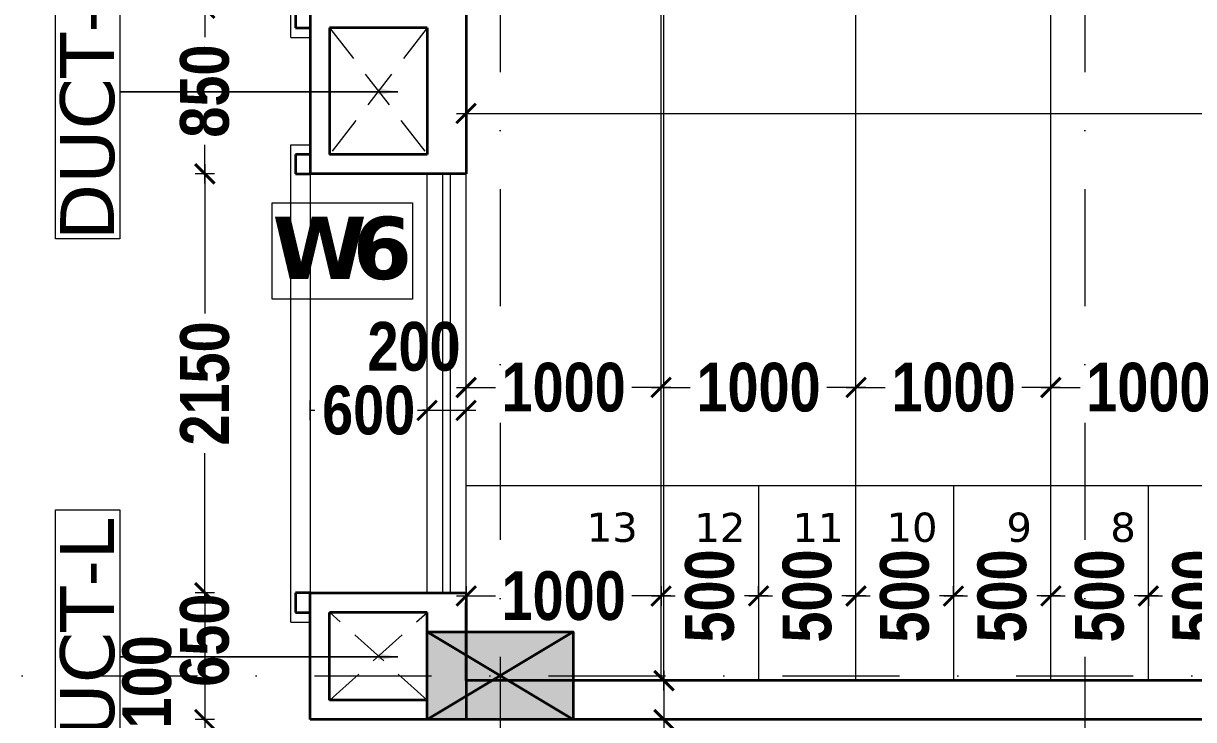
# Model space of a CAD drawing. Header units: millimetres. Extents: x -3092155 to 4513934, y -12317808 to 1850003.
# Drawn here: x -440961 to -434957, y -5715426 to -5711854 of the extents above; entities that cross this region are included whole.
import ezdxf

# ---------------------------------------------------------------- set-up
doc = ezdxf.new("R2010")
doc.units = ezdxf.units.MM
doc.header["$LTSCALE"] = 2
doc.header["$MEASUREMENT"] = 0
doc.header["$PDMODE"] = 34
doc.header["$PDSIZE"] = 500
doc.linetypes.add('DASHDOT', pattern=[1, 0.5, -0.25, 0, -0.25])
doc.linetypes.add('DASHED2', pattern=[0.375, 0.25, -0.125])
for name, color, linetype, lineweight in [('coloumn', 10, 'Continuous', 35), ('cornice', 12, 'Continuous', 25), ('D DIM', 250, 'Continuous', 9), ('DUCT', 37, 'Continuous', 35), ('glass', 5, 'Continuous', 15), ('GRID', 251, 'DASHDOT', 5), ('SILL', 74, 'Continuous', 9), ('Step', 251, 'Continuous', 9), ('TEXT', 7, 'Continuous', 13), ('W2', 162, 'Continuous', 5), ('W6', 162, 'Continuous', 5), ('WAll', 250, 'Continuous', 35)]:
    doc.layers.add(name, color=color, linetype=linetype, lineweight=lineweight)
doc.layers.add('DOT', color=7, linetype='DASHED2', lineweight=0, true_color=0x89067c)
doc.layers.add('duct text', color=7, linetype='Continuous', lineweight=5, true_color=0x30182a)
doc.styles.add('door', font='arial.ttf', dxfattribs={"height": 70})
doc.styles.add('INNER DIM', font='ARIALNB.TTF', dxfattribs={"height": 250})
doc.styles.add('style2', font='verdana.ttf')
doc.dimstyles.new('DOOR', dxfattribs={"dimtxt": 100, "dimasz": 100, "dimexe": 25, "dimexo": 50, "dimgap": 25, "dimtad": 0, "dimtih": 1, "dimtoh": 1, "dimdec": 0, "dimzin": 3, "dimdsep": 46, "dimtxsty": 'door', "dimblk": 'OBLIQUE', "dimcen": 200, "dimclrd": 256, "dimclre": 256, "dimclrt": 256, "dimadec": 0, "dimazin": 0, "dimtfac": 1, "dimtdec": 0, "dimtofl": 0, "dimtmove": 2, "dimatfit": 3, "dimfxl": 300, "dimfxlon": 1, "dimfrac": 1, "dimtolj": 1, "dimtzin": 0, "dimlwd": -1, "dimlwe": -1, "dimarcsym": 0})
doc.dimstyles.new('external final', dxfattribs={"dimscale": 0, "dimtxt": 250, "dimasz": 100, "dimexe": 50, "dimexo": 50, "dimgap": 50, "dimtad": 0, "dimdec": 0, "dimzin": 0, "dimdsep": 46, "dimtxsty": 'INNER DIM', "dimblk": 'ARCHTICK', "dimcen": 100, "dimdle": 50, "dimclrd": 256, "dimclre": 256, "dimclrt": 256, "dimadec": 0, "dimazin": 0, "dimtfac": 1, "dimtdec": 0, "dimtix": 1, "dimtmove": 1, "dimatfit": 3, "dimfxl": 50, "dimfxlon": 1, "dimtolj": 1, "dimtzin": 0, "dimlwd": -1, "dimlwe": -1, "dimarcsym": 1})
doc.dimstyles.new('INNER DIM', dxfattribs={"dimscale": 0, "dimtxt": 250, "dimasz": 100, "dimexe": 50, "dimexo": 50, "dimgap": 50, "dimtad": 0, "dimdec": 0, "dimzin": 0, "dimdsep": 46, "dimtxsty": 'INNER DIM', "dimblk": 'ARCHTICK', "dimcen": 100, "dimdle": 50, "dimclrd": 256, "dimclre": 256, "dimclrt": 256, "dimadec": 0, "dimazin": 0, "dimtfac": 1, "dimtdec": 0, "dimtix": 1, "dimtmove": 2, "dimatfit": 3, "dimfxl": 50, "dimfxlon": 1, "dimtolj": 1, "dimtzin": 0, "dimlwd": -1, "dimlwe": -1, "dimarcsym": 1})

# ---------------------------------------------------------------- blocks, each defined once
blk = doc.blocks.new('_ArchTick')
at = {"color": 0, "linetype": 'ByBlock', "const_width": 0.15}
blk.add_lwpolyline([(-0.5, -0.5), (0.5, 0.5)], dxfattribs=at)
blk = doc.blocks.new('*D148')
at = {"layer": 'D DIM', "ltscale": 100, "transparency": 16777216}
for p, q in [((-440030, -5712576.2), (-440030, -5713343.3)), ((-439980, -5712626.2), (-440080, -5712626.2)), ((-440030, -5714826.2), (-440030, -5714059.2)), ((-439980, -5714776.2), (-440080, -5714776.2))]:
    blk.add_line(p, q, dxfattribs=at)
at = {"layer": 'Defpoints', "color": 0, "lineweight": 50, "ltscale": 100, "transparency": 16777216}
for p in [(-439488.5, -5712626.2), (-440030, -5714776.2), (-439488.5, -5714776.2)]:
    blk.add_point(p, dxfattribs=at)
at = {"layer": 'D DIM', "ltscale": 100, "transparency": 16777216, "xscale": 100, "yscale": 100, "zscale": 100}
for p, rotation in [((-440030, -5712626.2), 90), ((-440030, -5714776.2), 270)]:
    blk.add_blockref('_ArchTick', p, dxfattribs=dict(at, rotation=rotation))
at = {"layer": 'D DIM', "ltscale": 100, "transparency": 16777216, "insert": (-440030, -5713701.2), "char_height": 250, "attachment_point": 5, "rotation": 90, "style": 'INNER DIM'}
blk.add_mtext('\\A1;2150', dxfattribs=at)
blk = doc.blocks.new('*D154')
at = {"layer": 'D DIM', "ltscale": 100, "transparency": 16777216}
for p, q in [((-440030, -5715376.2), (-440030, -5715576.2)), ((-439980, -5715426.2), (-440080, -5715426.2)), ((-439980, -5715526.2), (-440080, -5715526.2))]:
    blk.add_line(p, q, dxfattribs=at)
at = {"layer": 'Defpoints', "color": 0, "lineweight": 50, "ltscale": 100, "transparency": 16777216}
for p in [(-439488.5, -5715426.2), (-440030, -5715526.2), (-439488.5, -5715526.2)]:
    blk.add_point(p, dxfattribs=at)
at = {"layer": 'D DIM', "ltscale": 100, "transparency": 16777216, "xscale": 100, "yscale": 100, "zscale": 100}
for p, rotation in [((-440030, -5715426.2), 90), ((-440030, -5715526.2), 270)]:
    blk.add_blockref('_ArchTick', p, dxfattribs=dict(at, rotation=rotation))
at = {"layer": 'D DIM', "ltscale": 100, "transparency": 16777216, "insert": (-440326.3, -5715232.4), "char_height": 250, "attachment_point": 5, "rotation": 90, "style": 'INNER DIM'}
blk.add_mtext('\\A1;100', dxfattribs=at)
blk = doc.blocks.new('*D706')
at = {"layer": 'D DIM', "ltscale": 100, "transparency": 16777216}
for p, q in [((-439489.3, -5713889.3), (-439489.3, -5713789.3)), ((-438889.7, -5713889.3), (-438889.7, -5713789.3)), ((-439489.3, -5713839.3), (-439465.4, -5713839.3)), ((-438889.7, -5713839.3), (-438913.6, -5713839.3))]:
    blk.add_line(p, q, dxfattribs=at)
at = {"layer": 'Defpoints', "color": 0, "lineweight": 50, "ltscale": 100, "transparency": 16777216}
for p in [(-438889.7, -5713839.3), (-439489.3, -5714776.2), (-438889.7, -5714776.2)]:
    blk.add_point(p, dxfattribs=at)
at = {"layer": 'D DIM', "ltscale": 100, "transparency": 16777216, "insert": (-439189.5, -5713839.3), "char_height": 250, "attachment_point": 5, "style": 'INNER DIM'}
blk.add_mtext('\\A1;600', dxfattribs=at)
blk = doc.blocks.new('*D707')
at = {"layer": 'D DIM', "ltscale": 100, "transparency": 16777216}
for p, q in [((-438889.7, -5713889.3), (-438889.7, -5713789.3)), ((-438689.7, -5713889.3), (-438689.7, -5713789.3)), ((-438939.7, -5713839.3), (-438639.7, -5713839.3))]:
    blk.add_line(p, q, dxfattribs=at)
at = {"layer": 'Defpoints', "color": 0, "lineweight": 50, "ltscale": 100, "transparency": 16777216}
for p in [(-438689.7, -5713839.3), (-438889.7, -5714776.2), (-438689.7, -5714776.2)]:
    blk.add_point(p, dxfattribs=at)
at = {"layer": 'D DIM', "ltscale": 100, "transparency": 16777216, "xscale": 100, "yscale": 100, "zscale": 100, "rotation": 180}
blk.add_blockref('_ArchTick', (-438889.7, -5713839.3), dxfattribs=at)
at = {"layer": 'D DIM', "ltscale": 100, "transparency": 16777216, "xscale": 100, "yscale": 100, "zscale": 100}
blk.add_blockref('_ArchTick', (-438689.7, -5713839.3), dxfattribs=at)
at = {"layer": 'D DIM', "ltscale": 100, "transparency": 16777216, "insert": (-438956.9, -5713512.6), "char_height": 250, "attachment_point": 5, "style": 'INNER DIM'}
blk.add_mtext('\\A1;200', dxfattribs=at)
blk = doc.blocks.new('*D708')
at = {"layer": 'D DIM', "ltscale": 100, "transparency": 16777216}
for p, q in [((-438689.7, -5712365.6), (-438689.7, -5712265.6)), ((-425769.3, -5712365.6), (-425769.3, -5712265.6)), ((-438739.7, -5712315.6), (-432659.4, -5712315.6)), ((-425719.3, -5712315.6), (-431799.6, -5712315.6))]:
    blk.add_line(p, q, dxfattribs=at)
at = {"layer": 'Defpoints', "color": 0, "lineweight": 50, "ltscale": 100, "transparency": 16777216}
for p in [(-425769.3, -5712315.6), (-438689.7, -5714776.2), (-425769.3, -5714776.2)]:
    blk.add_point(p, dxfattribs=at)
at = {"layer": 'D DIM', "ltscale": 100, "transparency": 16777216, "xscale": 100, "yscale": 100, "zscale": 100, "rotation": 180}
blk.add_blockref('_ArchTick', (-438689.7, -5712315.6), dxfattribs=at)
at = {"layer": 'D DIM', "ltscale": 100, "transparency": 16777216, "xscale": 100, "yscale": 100, "zscale": 100}
blk.add_blockref('_ArchTick', (-425769.3, -5712315.6), dxfattribs=at)
at = {"layer": 'D DIM', "ltscale": 100, "transparency": 16777216, "insert": (-432229.5, -5712315.6), "char_height": 250, "attachment_point": 5, "style": 'INNER DIM'}
blk.add_mtext('\\A1;12920', dxfattribs=at)
blk = doc.blocks.new('*D730')
at = {"layer": 'D DIM', "ltscale": 100, "transparency": 16777216}
for p, q in [((-438689.1, 360.6), (-438689.1, 460.6)), ((998.8, 360.6), (998.8, 460.6)), ((1048.8, 410.6), (-438739.1, 410.6))]:
    blk.add_line(p, q, dxfattribs=at)
at = {"layer": 'Defpoints', "color": 0, "lineweight": 50, "ltscale": 100, "transparency": 16777216}
for p in [(-438689.1, 410.6), (998.8, 0), (-438689.1, -5723126.2)]:
    blk.add_point(p, dxfattribs=at)
at = {"layer": 'D DIM', "ltscale": 100, "transparency": 16777216, "xscale": 100, "yscale": 100, "zscale": 100, "rotation": 180}
blk.add_blockref('_ArchTick', (-438689.1, 410.6), dxfattribs=at)
at = {"layer": 'D DIM', "ltscale": 100, "transparency": 16777216, "xscale": 100, "yscale": 100, "zscale": 100}
blk.add_blockref('_ArchTick', (998.8, 410.6), dxfattribs=at)
at = {"layer": 'D DIM', "ltscale": 100, "transparency": 16777216, "insert": (1326.5, 835.2), "char_height": 250, "attachment_point": 5, "style": 'INNER DIM'}
blk.add_mtext('\\A1;439688', dxfattribs=at)
blk = doc.blocks.new('*D753')
at = {"layer": 'D DIM', "ltscale": 100, "transparency": 16777216}
for p, q in [((-437674.8, -5703126.2), (-437674.8, -5708771.4)), ((-437724.8, -5703176.2), (-437624.8, -5703176.2)), ((-437674.8, -5715276.2), (-437674.8, -5709631.1)), ((-437724.8, -5715226.2), (-437624.8, -5715226.2))]:
    blk.add_line(p, q, dxfattribs=at)
at = {"layer": 'Defpoints', "color": 0, "lineweight": 50, "ltscale": 100, "transparency": 16777216}
for p in [(-437963.8, -5703176.2), (-438139.3, -5715226.2), (-437674.8, -5715226.2)]:
    blk.add_point(p, dxfattribs=at)
at = {"layer": 'D DIM', "ltscale": 100, "transparency": 16777216, "xscale": 100, "yscale": 100, "zscale": 100}
for p, rotation in [((-437674.8, -5703176.2), 90), ((-437674.8, -5715226.2), 270)]:
    blk.add_blockref('_ArchTick', p, dxfattribs=dict(at, rotation=rotation))
at = {"layer": 'D DIM', "ltscale": 100, "transparency": 16777216, "insert": (-437674.8, -5709201.2), "char_height": 250, "attachment_point": 5, "rotation": 90, "style": 'INNER DIM'}
blk.add_mtext('\\A1;12050', dxfattribs=at)
blk = doc.blocks.new('*D283')
at = {"layer": 'D DIM', "ltscale": 100, "transparency": 16777216}
for p, q in [((-437724.4, -5715226.2), (-437624.4, -5715226.2)), ((-437674.4, -5715176.2), (-437674.4, -5715476.2)), ((-437724.4, -5715426.2), (-437624.4, -5715426.2))]:
    blk.add_line(p, q, dxfattribs=at)
at = {"layer": 'Defpoints', "color": 0, "lineweight": 50, "ltscale": 100, "transparency": 16777216}
for p in [(-438139.3, -5715226.2), (-438139.3, -5715426.2), (-437674.4, -5715426.2)]:
    blk.add_point(p, dxfattribs=at)
at = {"layer": 'D DIM', "ltscale": 100, "transparency": 16777216, "xscale": 100, "yscale": 100, "zscale": 100}
for p, rotation in [((-437674.4, -5715226.2), 90), ((-437674.4, -5715426.2), 270)]:
    blk.add_blockref('_ArchTick', p, dxfattribs=dict(at, rotation=rotation))
at = {"layer": 'D DIM', "ltscale": 100, "transparency": 16777216, "insert": (-436389.6, -5716060.6), "char_height": 250, "attachment_point": 5, "rotation": 90, "style": 'INNER DIM'}
blk.add_mtext('\\A1;200', dxfattribs=at)
blk = doc.blocks.new('*D847')
at = {"layer": 'D DIM', "ltscale": 100, "transparency": 16777216}
for p, q in [((-440030.4, -5711726.2), (-440030.4, -5711925.2)), ((-439980.4, -5711776.2), (-440080.4, -5711776.2)), ((-440030.4, -5712676.2), (-440030.4, -5712477.3)), ((-439980.4, -5712626.2), (-440080.4, -5712626.2))]:
    blk.add_line(p, q, dxfattribs=at)
at = {"layer": 'Defpoints', "color": 0, "lineweight": 50, "ltscale": 100, "transparency": 16777216}
for p in [(-439489.7, -5711776.2), (-440030.4, -5712626.2), (-439489.7, -5712626.2)]:
    blk.add_point(p, dxfattribs=at)
at = {"layer": 'D DIM', "ltscale": 100, "transparency": 16777216, "xscale": 100, "yscale": 100, "zscale": 100}
for p, rotation in [((-440030.4, -5711776.2), 90), ((-440030.4, -5712626.2), 270)]:
    blk.add_blockref('_ArchTick', p, dxfattribs=dict(at, rotation=rotation))
at = {"layer": 'D DIM', "ltscale": 100, "transparency": 16777216, "insert": (-440030.4, -5712201.2), "char_height": 250, "attachment_point": 5, "rotation": 90, "style": 'INNER DIM'}
blk.add_mtext('\\A1;850', dxfattribs=at)
blk = doc.blocks.new('*D848')
at = {"layer": 'D DIM', "ltscale": 100, "transparency": 16777216}
for p, q in [((-440030.4, -5714776.2), (-440030.4, -5714676.2)), ((-439980.4, -5714776.2), (-440080.4, -5714776.2)), ((-440030.4, -5714776.2), (-440030.4, -5715426.2)), ((-439980.4, -5715426.2), (-440080.4, -5715426.2)), ((-440030.4, -5715426.2), (-440030.4, -5715526.2))]:
    blk.add_line(p, q, dxfattribs=at)
at = {"layer": 'Defpoints', "color": 0, "lineweight": 50, "ltscale": 100, "transparency": 16777216}
for p in [(-439489.7, -5714776.2), (-440030.4, -5715426.2), (-439489.7, -5715426.2)]:
    blk.add_point(p, dxfattribs=at)
at = {"layer": 'D DIM', "ltscale": 100, "transparency": 16777216, "xscale": 100, "yscale": 100, "zscale": 100}
for p, rotation in [((-440030.4, -5714776.2), 270), ((-440030.4, -5715426.2), 90)]:
    blk.add_blockref('_ArchTick', p, dxfattribs=dict(at, rotation=rotation))
at = {"layer": 'D DIM', "ltscale": 100, "transparency": 16777216, "insert": (-440030.4, -5715018.7), "char_height": 250, "attachment_point": 5, "rotation": 90, "style": 'INNER DIM'}
blk.add_mtext('\\A1;650', dxfattribs=at)
blk = doc.blocks.new('*D414')
at = {"layer": 'D DIM', "ltscale": 100, "transparency": 16777216}
for p, q in [((-438739.3, -5713722), (-438539.5, -5713722)), ((-438689.3, -5713772), (-438689.3, -5713672)), ((-437639.3, -5713722), (-437839.1, -5713722)), ((-437689.3, -5713772), (-437689.3, -5713672))]:
    blk.add_line(p, q, dxfattribs=at)
at = {"layer": 'Defpoints', "color": 0, "lineweight": 50, "ltscale": 100, "transparency": 16777216}
for p in [(-437689.3, -5713722), (-438689.3, -5714046), (-437689.3, -5714046)]:
    blk.add_point(p, dxfattribs=at)
at = {"layer": 'D DIM', "ltscale": 100, "transparency": 16777216, "xscale": 100, "yscale": 100, "zscale": 100, "rotation": 180}
blk.add_blockref('_ArchTick', (-438689.3, -5713722), dxfattribs=at)
at = {"layer": 'D DIM', "ltscale": 100, "transparency": 16777216, "xscale": 100, "yscale": 100, "zscale": 100}
blk.add_blockref('_ArchTick', (-437689.3, -5713722), dxfattribs=at)
at = {"layer": 'D DIM', "ltscale": 100, "transparency": 16777216, "insert": (-438189.3, -5713722), "char_height": 250, "attachment_point": 5, "style": 'INNER DIM'}
blk.add_mtext('\\A1;1000', dxfattribs=at)
blk = doc.blocks.new('*D415')
at = {"layer": 'D DIM', "ltscale": 100, "transparency": 16777216}
for p, q in [((-437739.3, -5713722), (-437539.5, -5713722)), ((-437689.3, -5713772), (-437689.3, -5713672)), ((-436639.3, -5713722), (-436839.1, -5713722)), ((-436689.3, -5713722), (-436689.3, -5713672))]:
    blk.add_line(p, q, dxfattribs=at)
at = {"layer": 'Defpoints', "color": 0, "lineweight": 50, "ltscale": 100, "transparency": 16777216}
for p in [(-436689.3, -5713722), (-436689.3, -5713722), (-437689.3, -5714046)]:
    blk.add_point(p, dxfattribs=at)
at = {"layer": 'D DIM', "ltscale": 100, "transparency": 16777216, "xscale": 100, "yscale": 100, "zscale": 100, "rotation": 180}
blk.add_blockref('_ArchTick', (-437689.3, -5713722), dxfattribs=at)
at = {"layer": 'D DIM', "ltscale": 100, "transparency": 16777216, "xscale": 100, "yscale": 100, "zscale": 100}
blk.add_blockref('_ArchTick', (-436689.3, -5713722), dxfattribs=at)
at = {"layer": 'D DIM', "ltscale": 100, "transparency": 16777216, "insert": (-437189.3, -5713722), "char_height": 250, "attachment_point": 5, "style": 'INNER DIM'}
blk.add_mtext('\\A1;1000', dxfattribs=at)
blk = doc.blocks.new('*D416')
at = {"layer": 'D DIM', "ltscale": 100, "transparency": 16777216}
for p, q in [((-436739.3, -5713722), (-436539.5, -5713722)), ((-436689.3, -5713722), (-436689.3, -5713672)), ((-435639.3, -5713722), (-435839.1, -5713722)), ((-435689.3, -5713722), (-435689.3, -5713672))]:
    blk.add_line(p, q, dxfattribs=at)
at = {"layer": 'Defpoints', "color": 0, "lineweight": 50, "ltscale": 100, "transparency": 16777216}
for p in [(-436689.3, -5713722), (-435689.3, -5713722), (-435689.3, -5713722)]:
    blk.add_point(p, dxfattribs=at)
at = {"layer": 'D DIM', "ltscale": 100, "transparency": 16777216, "xscale": 100, "yscale": 100, "zscale": 100, "rotation": 180}
blk.add_blockref('_ArchTick', (-436689.3, -5713722), dxfattribs=at)
at = {"layer": 'D DIM', "ltscale": 100, "transparency": 16777216, "xscale": 100, "yscale": 100, "zscale": 100}
blk.add_blockref('_ArchTick', (-435689.3, -5713722), dxfattribs=at)
at = {"layer": 'D DIM', "ltscale": 100, "transparency": 16777216, "insert": (-436189.3, -5713722), "char_height": 250, "attachment_point": 5, "style": 'INNER DIM'}
blk.add_mtext('\\A1;1000', dxfattribs=at)
blk = doc.blocks.new('*D417')
at = {"layer": 'D DIM', "ltscale": 100, "transparency": 16777216}
for p, q in [((-435739.3, -5713722), (-435539.5, -5713722)), ((-435689.3, -5713722), (-435689.3, -5713672)), ((-434639.3, -5713722), (-434839.1, -5713722)), ((-434689.3, -5713722), (-434689.3, -5713672))]:
    blk.add_line(p, q, dxfattribs=at)
at = {"layer": 'Defpoints', "color": 0, "lineweight": 50, "ltscale": 100, "transparency": 16777216}
for p in [(-435689.3, -5713722), (-434689.3, -5713722), (-434689.3, -5713722)]:
    blk.add_point(p, dxfattribs=at)
at = {"layer": 'D DIM', "ltscale": 100, "transparency": 16777216, "xscale": 100, "yscale": 100, "zscale": 100, "rotation": 180}
blk.add_blockref('_ArchTick', (-435689.3, -5713722), dxfattribs=at)
at = {"layer": 'D DIM', "ltscale": 100, "transparency": 16777216, "xscale": 100, "yscale": 100, "zscale": 100}
blk.add_blockref('_ArchTick', (-434689.3, -5713722), dxfattribs=at)
at = {"layer": 'D DIM', "ltscale": 100, "transparency": 16777216, "insert": (-435189.3, -5713722), "char_height": 250, "attachment_point": 5, "style": 'INNER DIM'}
blk.add_mtext('\\A1;1000', dxfattribs=at)
blk = doc.blocks.new('*D421')
at = {"layer": 'D DIM', "ltscale": 100, "transparency": 16777216}
for p, q in [((-438689.3, -5714742), (-438689.3, -5714842)), ((-437689.3, -5714742), (-437689.3, -5714842)), ((-438739.3, -5714792), (-438539.5, -5714792)), ((-437639.3, -5714792), (-437839.1, -5714792))]:
    blk.add_line(p, q, dxfattribs=at)
at = {"layer": 'Defpoints', "color": 0, "lineweight": 50, "ltscale": 100, "transparency": 16777216}
for p in [(-438689.3, -5714682.5), (-437689.3, -5714682.5), (-437689.3, -5714792)]:
    blk.add_point(p, dxfattribs=at)
at = {"layer": 'D DIM', "ltscale": 100, "transparency": 16777216, "xscale": 100, "yscale": 100, "zscale": 100, "rotation": 180}
blk.add_blockref('_ArchTick', (-438689.3, -5714792), dxfattribs=at)
at = {"layer": 'D DIM', "ltscale": 100, "transparency": 16777216, "xscale": 100, "yscale": 100, "zscale": 100}
blk.add_blockref('_ArchTick', (-437689.3, -5714792), dxfattribs=at)
at = {"layer": 'D DIM', "ltscale": 100, "transparency": 16777216, "insert": (-438189.3, -5714792), "char_height": 250, "attachment_point": 5, "style": 'INNER DIM'}
blk.add_mtext('\\A1;1000', dxfattribs=at)
blk = doc.blocks.new('*D422')
at = {"layer": 'D DIM', "ltscale": 100, "transparency": 16777216}
for p, q in [((-437689.3, -5714742), (-437689.3, -5714842)), ((-437189.3, -5714792), (-437189.3, -5714742)), ((-437739.3, -5714792), (-437616.9, -5714792)), ((-437139.3, -5714792), (-437261.7, -5714792))]:
    blk.add_line(p, q, dxfattribs=at)
at = {"layer": 'Defpoints', "color": 0, "lineweight": 50, "ltscale": 100, "transparency": 16777216}
for p in [(-437689.3, -5714682.5), (-437189.3, -5714792), (-437189.3, -5714792)]:
    blk.add_point(p, dxfattribs=at)
at = {"layer": 'D DIM', "ltscale": 100, "transparency": 16777216, "xscale": 100, "yscale": 100, "zscale": 100, "rotation": 180}
blk.add_blockref('_ArchTick', (-437689.3, -5714792), dxfattribs=at)
at = {"layer": 'D DIM', "ltscale": 100, "transparency": 16777216, "xscale": 100, "yscale": 100, "zscale": 100}
blk.add_blockref('_ArchTick', (-437189.3, -5714792), dxfattribs=at)
at = {"layer": 'D DIM', "ltscale": 100, "transparency": 16777216, "insert": (-437439.3, -5714792), "char_height": 250, "attachment_point": 5, "rotation": 90, "style": 'INNER DIM'}
blk.add_mtext('\\A1;500', dxfattribs=at)
blk = doc.blocks.new('*D423')
at = {"layer": 'D DIM', "ltscale": 100, "transparency": 16777216}
for p, q in [((-437189.3, -5714792), (-437189.3, -5714742)), ((-436689.3, -5714792), (-436689.3, -5714742)), ((-437239.3, -5714792), (-437116.9, -5714792)), ((-436639.3, -5714792), (-436761.7, -5714792))]:
    blk.add_line(p, q, dxfattribs=at)
at = {"layer": 'Defpoints', "color": 0, "lineweight": 50, "ltscale": 100, "transparency": 16777216}
for p in [(-437189.3, -5714792), (-436689.3, -5714792), (-436689.3, -5714792)]:
    blk.add_point(p, dxfattribs=at)
at = {"layer": 'D DIM', "ltscale": 100, "transparency": 16777216, "xscale": 100, "yscale": 100, "zscale": 100, "rotation": 180}
blk.add_blockref('_ArchTick', (-437189.3, -5714792), dxfattribs=at)
at = {"layer": 'D DIM', "ltscale": 100, "transparency": 16777216, "xscale": 100, "yscale": 100, "zscale": 100}
blk.add_blockref('_ArchTick', (-436689.3, -5714792), dxfattribs=at)
at = {"layer": 'D DIM', "ltscale": 100, "transparency": 16777216, "insert": (-436939.3, -5714792), "char_height": 250, "attachment_point": 5, "rotation": 90, "style": 'INNER DIM'}
blk.add_mtext('\\A1;500', dxfattribs=at)
blk = doc.blocks.new('*D424')
at = {"layer": 'D DIM', "ltscale": 100, "transparency": 16777216}
for p, q in [((-436689.3, -5714792), (-436689.3, -5714742)), ((-436189.3, -5714792), (-436189.3, -5714742)), ((-436739.3, -5714792), (-436616.9, -5714792)), ((-436139.3, -5714792), (-436261.7, -5714792))]:
    blk.add_line(p, q, dxfattribs=at)
at = {"layer": 'Defpoints', "color": 0, "lineweight": 50, "ltscale": 100, "transparency": 16777216}
for p in [(-436689.3, -5714792), (-436189.3, -5714792), (-436189.3, -5714792)]:
    blk.add_point(p, dxfattribs=at)
at = {"layer": 'D DIM', "ltscale": 100, "transparency": 16777216, "xscale": 100, "yscale": 100, "zscale": 100, "rotation": 180}
blk.add_blockref('_ArchTick', (-436689.3, -5714792), dxfattribs=at)
at = {"layer": 'D DIM', "ltscale": 100, "transparency": 16777216, "xscale": 100, "yscale": 100, "zscale": 100}
blk.add_blockref('_ArchTick', (-436189.3, -5714792), dxfattribs=at)
at = {"layer": 'D DIM', "ltscale": 100, "transparency": 16777216, "insert": (-436439.3, -5714792), "char_height": 250, "attachment_point": 5, "rotation": 90, "style": 'INNER DIM'}
blk.add_mtext('\\A1;500', dxfattribs=at)
blk = doc.blocks.new('*D425')
at = {"layer": 'D DIM', "ltscale": 100, "transparency": 16777216}
for p, q in [((-436189.3, -5714792), (-436189.3, -5714742)), ((-435689.3, -5714792), (-435689.3, -5714742)), ((-436239.3, -5714792), (-436116.9, -5714792)), ((-435639.3, -5714792), (-435761.7, -5714792))]:
    blk.add_line(p, q, dxfattribs=at)
at = {"layer": 'Defpoints', "color": 0, "lineweight": 50, "ltscale": 100, "transparency": 16777216}
for p in [(-436189.3, -5714792), (-435689.3, -5714792), (-435689.3, -5714792)]:
    blk.add_point(p, dxfattribs=at)
at = {"layer": 'D DIM', "ltscale": 100, "transparency": 16777216, "xscale": 100, "yscale": 100, "zscale": 100, "rotation": 180}
blk.add_blockref('_ArchTick', (-436189.3, -5714792), dxfattribs=at)
at = {"layer": 'D DIM', "ltscale": 100, "transparency": 16777216, "xscale": 100, "yscale": 100, "zscale": 100}
blk.add_blockref('_ArchTick', (-435689.3, -5714792), dxfattribs=at)
at = {"layer": 'D DIM', "ltscale": 100, "transparency": 16777216, "insert": (-435939.3, -5714792), "char_height": 250, "attachment_point": 5, "rotation": 90, "style": 'INNER DIM'}
blk.add_mtext('\\A1;500', dxfattribs=at)
blk = doc.blocks.new('*D426')
at = {"layer": 'D DIM', "ltscale": 100, "transparency": 16777216}
for p, q in [((-435689.3, -5714792), (-435689.3, -5714742)), ((-435739.3, -5714792), (-435616.9, -5714792)), ((-435139.3, -5714792), (-435261.7, -5714792)), ((-435189.3, -5714792), (-435189.3, -5714842))]:
    blk.add_line(p, q, dxfattribs=at)
at = {"layer": 'Defpoints', "color": 0, "lineweight": 50, "ltscale": 100, "transparency": 16777216}
for p in [(-435689.3, -5714792), (-435189.3, -5714792), (-435189.3, -5714792)]:
    blk.add_point(p, dxfattribs=at)
at = {"layer": 'D DIM', "ltscale": 100, "transparency": 16777216, "xscale": 100, "yscale": 100, "zscale": 100, "rotation": 180}
blk.add_blockref('_ArchTick', (-435689.3, -5714792), dxfattribs=at)
at = {"layer": 'D DIM', "ltscale": 100, "transparency": 16777216, "xscale": 100, "yscale": 100, "zscale": 100}
blk.add_blockref('_ArchTick', (-435189.3, -5714792), dxfattribs=at)
at = {"layer": 'D DIM', "ltscale": 100, "transparency": 16777216, "insert": (-435439.3, -5714792), "char_height": 250, "attachment_point": 5, "rotation": 90, "style": 'INNER DIM'}
blk.add_mtext('\\A1;500', dxfattribs=at)
blk = doc.blocks.new('*D427')
at = {"layer": 'D DIM', "ltscale": 100, "transparency": 16777216}
for p, q in [((-434689.3, -5714792), (-434689.3, -5714742)), ((-435239.3, -5714792), (-435116.9, -5714792)), ((-435189.3, -5714792), (-435189.3, -5714842)), ((-434639.3, -5714792), (-434761.7, -5714792))]:
    blk.add_line(p, q, dxfattribs=at)
at = {"layer": 'Defpoints', "color": 0, "lineweight": 50, "ltscale": 100, "transparency": 16777216}
for p in [(-435189.3, -5714792), (-434689.3, -5714792), (-434689.3, -5714792)]:
    blk.add_point(p, dxfattribs=at)
at = {"layer": 'D DIM', "ltscale": 100, "transparency": 16777216, "xscale": 100, "yscale": 100, "zscale": 100, "rotation": 180}
blk.add_blockref('_ArchTick', (-435189.3, -5714792), dxfattribs=at)
at = {"layer": 'D DIM', "ltscale": 100, "transparency": 16777216, "xscale": 100, "yscale": 100, "zscale": 100}
blk.add_blockref('_ArchTick', (-434689.3, -5714792), dxfattribs=at)
at = {"layer": 'D DIM', "ltscale": 100, "transparency": 16777216, "insert": (-434939.3, -5714792), "char_height": 250, "attachment_point": 5, "rotation": 90, "style": 'INNER DIM'}
blk.add_mtext('\\A1;500', dxfattribs=at)
blk = doc.blocks.new('F.F')
at = {"layer": 'coloumn', "ltscale": 100}
blk.add_hatch(color=256, dxfattribs=at).paths.add_polyline_path([(-210760.3, -5868756.2), (-210760.3, -5868306.2), (-211510.3, -5868306.2), (-211510.3, -5868756.2)])
for p, q in [((-211510.3, -5868756.2), (-211510.3, -5868306.2)), ((-211510.3, -5868306.2), (-210760.3, -5868306.2)), ((-210760.3, -5868306.2), (-210760.3, -5868756.2)), ((-210760.3, -5868756.2), (-211510.3, -5868756.2))]:
    blk.add_line(p, q, dxfattribs=at)
blk.add_lwpolyline([(-210760.3, -5868756.2), (-211510.3, -5868306.2), (-210760.3, -5868306.2), (-211510.3, -5868756.2)], dxfattribs=at)
blk = doc.blocks.new('GHYJHJH')
at = {"layer": 'Step', "ltscale": 100}
for p, q in [((-245804.3, -5681017.1), (-245804.3, -5668967.1)), ((-246804.3, -5681017.1), (-246804.3, -5669967.9)), ((-247304.3, -5680015.5), (-247304.3, -5681016.3)), ((-246304.3, -5680016.3), (-246304.3, -5681017.1)), ((-245304.3, -5680016.3), (-245304.3, -5681017.1))]:
    blk.add_line(p, q, dxfattribs=at)
at = {"layer": 'Step', "ltscale": 15000}
for p, q in [((-247804.3, -5680992.1), (-247804.3, -5669967.9)), ((-241804.3, -5680017.1), (-248804.3, -5680017.1))]:
    blk.add_line(p, q, dxfattribs=at)
blk = doc.blocks.new('ty')
at = {"layer": 'DUCT', "ltscale": 100}
for p, q in [((-393359.3, -5862856.2), (-393284.3, -5862856.2)), ((-393284.3, -5862856.2), (-393284.3, -5862956.2)), ((-393284.3, -5862956.2), (-393359.3, -5862956.2)), ((-393359.3, -5865106.2), (-393284.3, -5865106.2)), ((-393284.3, -5865106.2), (-393284.3, -5865206.2)), ((-393284.3, -5865206.2), (-393359.3, -5865206.2))]:
    blk.add_line(p, q, dxfattribs=at)
at = {"layer": 'SILL', "ltscale": 100}
for p, q in [((-393259.3, -5862806.6), (-393359.3, -5862806.6)), ((-393259.3, -5865256.2), (-393259.3, -5862806.6)), ((-393259.3, -5865256.2), (-393359.3, -5865256.2))]:
    blk.add_line(p, q, dxfattribs=at)
blk = doc.blocks.new('_Oblique')
at = {"color": 0, "linetype": 'ByBlock', "lineweight": -2}
blk.add_line((-0.5, -0.5), (0.5, 0.5), dxfattribs=at)
blk = doc.blocks.new('6yuj6kit')
at = {"layer": 'duct text', "ltscale": 0.1}
for points in [[(-152123.4, -5641545.8), (-152123.4, -5640037.4), (-151794.3, -5640037.4), (-151794.3, -5641545.8)], [(-152123.4, -5644445.8), (-152123.4, -5642937.4), (-151794.3, -5642937.4), (-151794.3, -5644445.8)]]:
    blk.add_lwpolyline(points, close=True, dxfattribs=at)
at = {"layer": 'duct text', "ltscale": 0.1, "char_height": 276.639, "width": 1547.237, "attachment_point": 5, "rotation": 90, "style": 'style2'}
for s, insert in [('\\pxt11;DUCT-M', (-151958.7, -5640790.2)), ('\\pxt11;DUCT-L', (-151958.7, -5643690.2))]:
    blk.add_mtext(s, dxfattribs=dict(at, insert=insert))
at = {"layer": 'duct text', "ltscale": 0.1}
for points in [[(-150366.8, -5640791.6), (-151794.3, -5640791.6), (-150366.8, -5640791.6)], [(-150366.8, -5643691.6), (-151794.3, -5643691.6), (-150366.8, -5643691.6)]]:
    blk.add_leader(points, dimstyle='DOOR', dxfattribs=at)

msp = doc.modelspace()

# ---------------------------------------------------------------- linework, layer by layer
at = {"layer": 'DOT', "ltscale": 400}
for p, q in [((-439389.7, -5711876.2), (-438889.7, -5712526.2)), ((-438889.7, -5711876.2), (-439389.7, -5712526.2)), ((-438889.3, -5715326.2), (-439389.3, -5714876.2)), ((-439389.3, -5715326.2), (-438889.3, -5714876.2))]:
    msp.add_line(p, q, dxfattribs=at)
at = {"layer": 'DUCT', "ltscale": 100}
for p, q in [((-439489.7, -5711776.2), (-439489.7, -5712626.2)), ((-438689.7, -5711776.2), (-438689.7, -5712626.2)), ((-439389.7, -5711876.2), (-439389.7, -5712526.2)), ((-438889.7, -5711876.2), (-439389.7, -5711876.2)), ((-438889.7, -5711876.2), (-438889.7, -5712526.2)), ((-438889.7, -5712526.2), (-439389.7, -5712526.2)), ((-438889.7, -5712626.2), (-439489.7, -5712626.2)), ((-438689.7, -5712626.2), (-438889.7, -5712626.2)), ((-439489.7, -5715426.2), (-439489.7, -5714776.2)), ((-439489.7, -5714776.2), (-438689.7, -5714776.2)), ((-438689.7, -5714776.2), (-438689.7, -5715426.2)), ((-438689.7, -5715226.2), (-438689.7, -5714826.2)), ((-439389.7, -5715326.2), (-439389.7, -5714876.2)), ((-438889.7, -5714876.2), (-439389.7, -5714876.2)), ((-438889.7, -5715326.2), (-438889.7, -5714876.2)), ((-438889.7, -5715326.2), (-439389.7, -5715326.2)), ((-438689.7, -5715426.2), (-439489.7, -5715426.2))]:
    msp.add_line(p, q, dxfattribs=at)
at = {"layer": 'glass', "ltscale": 100}
for p, q in [((-438809.7, -5714776.2), (-438809.7, -5712626.2)), ((-438769.7, -5714776.2), (-438769.7, -5712626.2))]:
    msp.add_line(p, q, dxfattribs=at)
at = {"layer": 'GRID', "color": 5, "ltscale": 600}
for p, q in [((-438514.7, -5657499.4), (-438514.7, -5742293.2)), ((-435514.7, -5657499.4), (-435514.7, -5742293.2))]:
    msp.add_line(p, q, dxfattribs=at)
at = {"layer": 'GRID', "color": 6, "ltscale": 600}
msp.add_line((-461068.9, -5715201.2), (-366441.5, -5715201.2), dxfattribs=at)
at = {"layer": 'SILL', "ltscale": 100}
for p, q in [((-438689.7, -5709726.2), (-438689.7, -5711876.2)), ((-439489.7, -5712626.2), (-439489.7, -5714776.2)), ((-438889.7, -5714776.2), (-438889.7, -5712626.2)), ((-438689.7, -5714776.2), (-438689.7, -5712626.2))]:
    msp.add_line(p, q, dxfattribs=at)
at = {"layer": 'W2', "lineweight": 15, "ltscale": 0.1}
for p, q in [((-439684.9, -5712775), (-438964.3, -5712775)), ((-439684.9, -5713269), (-439684.9, -5712775)), ((-438964.3, -5712775), (-438964.3, -5713269)), ((-438964.3, -5713269), (-439684.9, -5713269))]:
    msp.add_line(p, q, dxfattribs=at)
at = {"layer": 'WAll', "ltscale": 100}
for p, q in [((-425769.3, -5715226.2), (-438689.3, -5715226.2)), ((-425569.3, -5715426.2), (-438913.8, -5715426.2))]:
    msp.add_line(p, q, dxfattribs=at)

# ---------------------------------------------------------------- block references
at = {"layer": 'coloumn'}
msp.add_blockref('F.F', (-227379.8, 153330), dxfattribs=at)
at = {"layer": 'cornice', "color": 3, "lineweight": 50}
msp.add_blockref('6yuj6kit', (-288672.7, -71412.7), dxfattribs=at)
at = {"layer": 'cornice', "color": 3, "lineweight": 50, "xscale": -1}
for p in [(-832848.7, 153330), (-832848.7, 150330)]:
    msp.add_blockref('ty', p, dxfattribs=at)
at = {"layer": 'D DIM'}
msp.add_blockref('GHYJHJH', (-189885.4, -34209.1), dxfattribs=at)

# ---------------------------------------------------------------- texts
at = {"layer": 'TEXT', "ltscale": 0.1, "char_height": 150, "attachment_point": 5, "style": 'style2'}
for s, insert in [('13', (-437940.1, -5714440.5)), ('12', (-437387.6, -5714440.5)), ('11', (-436884.1, -5714440.5)), ('10', (-436401.8, -5714440.5)), ('9', (-435851.9, -5714440.5)), ('8', (-435319.2, -5714440.5))]:
    msp.add_mtext(s, dxfattribs=dict(at, insert=insert))
at = {"layer": 'W6', "ltscale": 100, "insert": (-439683.7, -5712845.5), "char_height": 320, "width": 715.003, "attachment_point": 1, "style": 'style2'}
msp.add_mtext('{\\fVerdana|b1|i0|c0|p34;\\T0.8;W6}', dxfattribs=at)

# ---------------------------------------------------------------- dimensions: what is measured, and where the dimension line sits
at = {"layer": 'D DIM', "ltscale": 100}
for base, p1, p2, picture, middle in [((-438689.1, 410.6), (998.8, 0), (-438689.1, -5723126.2), '*D730', (1326.5, 835.2)), ((-438689.7, -5713839.3), (-438889.7, -5714776.2), (-438689.7, -5714776.2), '*D707', (-438956.9, -5713512.6))]:
    dim = msp.add_linear_dim(base=base, p1=p1, p2=p2, dimstyle='INNER DIM', override={"dimscale": 1}, dxfattribs=at)
    dim.commit()
    dim.dimension.update_dxf_attribs({"geometry": picture, "text_midpoint": middle, "dimtype": 160})
for base, p1, p2, picture, middle in [((-437674.8, -5715226.2), (-437963.8, -5703176.2), (-438139.3, -5715226.2), '*D753', (-437674.8, -5709201.2)), ((-440030.4, -5712626.2), (-439489.7, -5711776.2), (-439489.7, -5712626.2), '*D847', (-440030.4, -5712201.2)), ((-440030, -5714776.2), (-439488.5, -5712626.2), (-439488.5, -5714776.2), '*D148', (-440030, -5713701.2))]:
    dim = msp.add_linear_dim(base=base, p1=p1, p2=p2, angle=90, dimstyle='INNER DIM', override={"dimscale": 1}, dxfattribs=at)
    dim.commit()
    dim.dimension.update_dxf_attribs({"geometry": picture, "text_midpoint": middle})
for base, p1, p2, dimstyle, picture, middle in [((-425769.3, -5712315.6), (-438689.7, -5714776.2), (-425769.3, -5714776.2), 'INNER DIM', '*D708', (-432229.5, -5712315.6)), ((-437689.3, -5713722), (-438689.3, -5714046), (-437689.3, -5714046), 'external final', '*D414', (-438189.3, -5713722)), ((-436689.3, -5713722), (-437689.3, -5714046), (-436689.3, -5713722), 'external final', '*D415', (-437189.3, -5713722)), ((-435689.3, -5713722), (-436689.3, -5713722), (-435689.3, -5713722), 'external final', '*D416', (-436189.3, -5713722)), ((-434689.3, -5713722), (-435689.3, -5713722), (-434689.3, -5713722), 'external final', '*D417', (-435189.3, -5713722)), ((-438889.7, -5713839.3), (-439489.3, -5714776.2), (-438889.7, -5714776.2), 'INNER DIM', '*D706', (-439189.5, -5713839.3)), ((-437689.3, -5714792), (-438689.3, -5714682.5), (-437689.3, -5714682.5), 'external final', '*D421', (-438189.3, -5714792))]:
    dim = msp.add_linear_dim(base=base, p1=p1, p2=p2, dimstyle=dimstyle, override={"dimscale": 1}, dxfattribs=at)
    dim.commit()
    dim.dimension.update_dxf_attribs({"geometry": picture, "text_midpoint": middle})
for base, p1, p2, picture, middle in [((-437189.3, -5714792), (-437689.3, -5714682.5), (-437189.3, -5714792), '*D422', (-437439.3, -5714792)), ((-436689.3, -5714792), (-437189.3, -5714792), (-436689.3, -5714792), '*D423', (-436939.3, -5714792)), ((-436189.3, -5714792), (-436689.3, -5714792), (-436189.3, -5714792), '*D424', (-436439.3, -5714792)), ((-435689.3, -5714792), (-436189.3, -5714792), (-435689.3, -5714792), '*D425', (-435939.3, -5714792)), ((-435189.3, -5714792), (-435689.3, -5714792), (-435189.3, -5714792), '*D426', (-435439.3, -5714792)), ((-434689.3, -5714792), (-435189.3, -5714792), (-434689.3, -5714792), '*D427', (-434939.3, -5714792))]:
    dim = msp.add_linear_dim(base=base, p1=p1, p2=p2, dimstyle='external final', override={"dimscale": 1}, dxfattribs=at)
    dim.commit()
    dim.dimension.update_dxf_attribs({"geometry": picture, "text_midpoint": middle, "text_rotation": 90})
for base, p1, p2, picture, middle in [((-440030.4, -5715426.2), (-439489.7, -5714776.2), (-439489.7, -5715426.2), '*D848', (-440030.4, -5715018.7)), ((-440030, -5715526.2), (-439488.5, -5715426.2), (-439488.5, -5715526.2), '*D154', (-440326.3, -5715232.4)), ((-437674.4, -5715426.2), (-438139.3, -5715226.2), (-438139.3, -5715426.2), '*D283', (-436389.6, -5716060.6))]:
    dim = msp.add_linear_dim(base=base, p1=p1, p2=p2, angle=90, dimstyle='INNER DIM', override={"dimscale": 1}, dxfattribs=at)
    dim.commit()
    dim.dimension.update_dxf_attribs({"geometry": picture, "text_midpoint": middle, "dimtype": 160})

doc.saveas('drawing.dxf')
